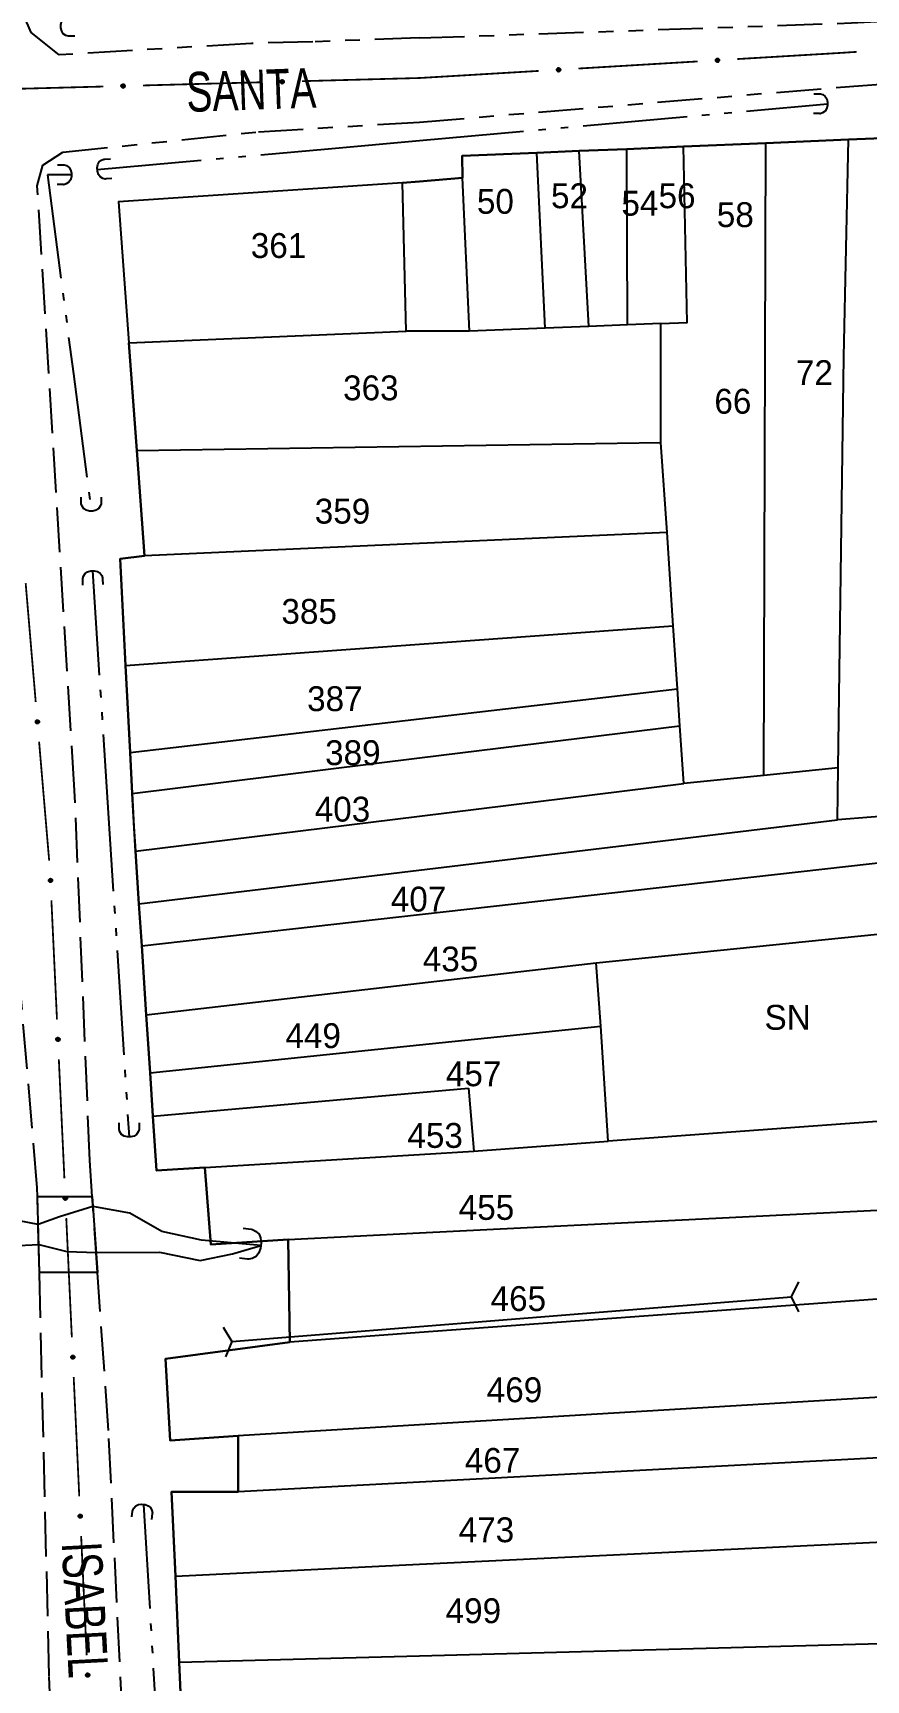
# Model space of a CAD drawing. Extents: x 201053 to 202535, y 4855063 to 4857394.
# Drawn here: x 202279.7 to 202363.4, y 4856809.4 to 4856975 of the extents above; entities that cross this region are included whole.
import ezdxf
from ezdxf.enums import TextEntityAlignment as Align

# ---------------------------------------------------------------- set-up
doc = ezdxf.new("R2010")
doc.units = 0
doc.header["$LTSCALE"] = 1.5
doc.header["$MEASUREMENT"] = 0
for name, pattern in [('TRACO_05', [11, 7, -1, 0.5, -1, 0.5, -1]), ('TRACO_11', [8, 3, -1, 3, -1]), ('TRACO_25', [8, 3, -1, 1, -1, 1, -1])]:
    doc.linetypes.add(name, pattern=pattern)
for name, color, linetype in [('CD_MALHA_LOTES', 7, 'CONTINUOUS'), ('HD-CURSO-PERENE', 170, 'CONTINUOUS'), ('HD-VALAS-DRENOS', 170, 'CONTINUOUS'), ('RU-QUADRA', 210, 'CONTINUOUS'), ('SV-BUEIRO-VALA', 7, 'CONTINUOUS'), ('SV-EIXO-RUA-N-PAV', 6, 'CONTINUOUS'), ('SV-EIXO-RUA-PAV', 20, 'CONTINUOUS'), ('SV-ESTIVAS', 7, 'CONTINUOUS'), ('SV-PONTE-BUEIRO', 251, 'CONTINUOUS'), ('SV-RUA-NAO-PAV', 7, 'CONTINUOUS'), ('SV-RUA-PAVIM', 7, 'CONTINUOUS'), ('SV-TXT-RUA-PAV', 7, 'CONTINUOUS'), ('Th_NmrPort', 7, 'CONTINUOUS')]:
    doc.layers.add(name, color=color, linetype=linetype)
doc.styles.add('ARIAL', font='ARIAL.SHX')

# ---------------------------------------------------------------- blocks, each defined once
blk = doc.blocks.new('COD119', base_point=(201856.66, 4856818.37))
at = {"layer": 'SV-PONTE-BUEIRO'}
blk.add_lwpolyline([(201855.15, 4856816.37), (201855.15, 4856817.203333), (201855.15, 4856817.328333), (201855.275833, 4856817.661667), (201855.5275, 4856818.036667), (201855.905, 4856818.245), (201856.408333, 4856818.37), (201856.911667, 4856818.37), (201857.415, 4856818.245), (201857.7925, 4856818.036667), (201858.044167, 4856817.661667), (201858.17, 4856817.328333), (201858.17, 4856817.203333), (201858.17, 4856816.37)], dxfattribs=at)
blk = doc.blocks.new('COD045', base_point=(201923.83, 4856791.15))
at = {"layer": 'SV-ESTIVAS'}
blk.add_lwpolyline([(201924.578538, 4856789.652924), (201923.83, 4856791.15), (201924.578538, 4856792.652924)], dxfattribs=at)
blk = doc.blocks.new('COD120', base_point=(202246.23, 4857300.32))
at = {"layer": 'SV-BUEIRO-VALA'}
blk.add_lwpolyline([(202245.23, 4857298.92), (202245.23, 4857299.503333), (202245.23, 4857299.590833), (202245.313333, 4857299.824167), (202245.48, 4857300.086667), (202245.73, 4857300.2325), (202246.063333, 4857300.32), (202246.396667, 4857300.32), (202246.73, 4857300.2325), (202246.98, 4857300.086667), (202247.146667, 4857299.824167), (202247.23, 4857299.590833), (202247.23, 4857299.503333), (202247.23, 4857298.92)], dxfattribs=at)

msp = doc.modelspace()

# ---------------------------------------------------------------- linework, layer by layer
at = {"layer": 'CD_MALHA_LOTES', "linetype": 'Continuous', "flags": 128}
for points in [[(202330.36, 4856962.95), (202334.61, 4856963.13)], [(202334.61, 4856963.13), (202339.4, 4856963.33)], [(202335.58, 4856945.49), (202334.61, 4856963.13)], [(202339.4, 4856963.33), (202345.08, 4856963.58)], [(202339.47, 4856945.64), (202339.4, 4856963.33)], [(202342.83, 4856945.77), (202345.48, 4856945.88), (202345.08, 4856963.58)], [(202345.08, 4856963.58), (202353.37, 4856963.93)], [(202353.18, 4856900.34), (202353.37, 4856963.93)], [(202353.37, 4856963.93), (202361.68, 4856964.28)], [(202360.63, 4856901.09), (202361.21, 4856942.43), (202361.68, 4856964.28)], [(202361.68, 4856964.28), (202367.65, 4856964.53)], [(202322.86, 4856962.63), (202330.36, 4856962.95)], [(202322.88, 4856960.44), (202322.86, 4856962.63)], [(202331.18, 4856945.32), (202330.36, 4856962.95)], [(202316.86, 4856959.93), (202288.32, 4856958.01)], [(202316.86, 4856959.93), (202318.57, 4856960.07)], [(202317.23, 4856945.02), (202316.86, 4856959.93)], [(202318.57, 4856960.07), (202322.88, 4856960.44)], [(202323.58, 4856945.02), (202322.88, 4856960.44)], [(202288.32, 4856958.01), (202289.35, 4856943.83)], [(202289.35, 4856943.83), (202317.23, 4856945.02)], [(202318.57, 4856945.02), (202317.23, 4856945.02)], [(202323.58, 4856945.02), (202318.57, 4856945.02)], [(202331.18, 4856945.32), (202323.58, 4856945.02)], [(202335.58, 4856945.49), (202331.18, 4856945.32)], [(202339.47, 4856945.64), (202335.58, 4856945.49)], [(202342.83, 4856945.77), (202339.47, 4856945.64)], [(202342.83, 4856933.82), (202342.83, 4856933.86), (202342.83, 4856945.77)], [(202290.14, 4856933.01), (202289.35, 4856943.83)], [(202290.14, 4856933.01), (202342.83, 4856933.82)], [(202343.44, 4856924.76), (202342.83, 4856933.82)], [(202290.91, 4856922.42), (202290.14, 4856933.01)], [(202318.57, 4856923.65), (202290.91, 4856922.42)], [(202343.44, 4856924.76), (202318.57, 4856923.65)], [(202344.06, 4856915.37), (202343.44, 4856924.76)], [(202289.02, 4856911.4), (202288.47, 4856922.12), (202290.91, 4856922.42)], [(202318.57, 4856913.53), (202344.06, 4856915.37)], [(202344.49, 4856909.03), (202344.06, 4856915.37)], [(202289.02, 4856911.4), (202318.57, 4856913.53)], [(202289.47, 4856902.63), (202289.02, 4856911.4)], [(202318.57, 4856906.01), (202344.49, 4856909.03)], [(202344.74, 4856905.32), (202344.49, 4856909.03)], [(202289.47, 4856902.63), (202318.57, 4856906.01)], [(202318.57, 4856902.09), (202344.74, 4856905.32)], [(202345.13, 4856899.53), (202344.74, 4856905.32)], [(202289.67, 4856898.52), (202289.47, 4856902.63)], [(202289.67, 4856898.52), (202318.57, 4856902.09)], [(202353.18, 4856900.34), (202345.13, 4856899.53)], [(202360.63, 4856901.09), (202353.18, 4856900.34)], [(202360.56, 4856895.88), (202360.63, 4856901.09)], [(202290.01, 4856892.71), (202289.67, 4856898.52)], [(202318.57, 4856896.24), (202345.13, 4856899.53)], [(202290.01, 4856892.71), (202318.57, 4856896.24)], [(202290.36, 4856887.41), (202360.56, 4856895.88)], [(202367.33, 4856896.39), (202360.56, 4856895.88)], [(202290.36, 4856887.41), (202290.01, 4856892.71)], [(202318.57, 4856886.34), (202378.32, 4856893.07)], [(202290.64, 4856883.19), (202290.36, 4856887.41)], [(202290.64, 4856883.19), (202318.57, 4856886.34)], [(202336.33, 4856881.49), (202378.74, 4856885.82)], [(202291.09, 4856876.27), (202290.64, 4856883.19)], [(202318.57, 4856879.44), (202336.33, 4856881.49)], [(202336.79, 4856875.12), (202336.33, 4856881.49)], [(202291.09, 4856876.27), (202318.57, 4856879.44)], [(202291.48, 4856870.41), (202291.09, 4856876.27)], [(202318.57, 4856873.23), (202336.79, 4856875.12)], [(202337.51, 4856863.54), (202336.79, 4856875.12)], [(202291.48, 4856870.41), (202318.57, 4856873.23)], [(202291.76, 4856866.08), (202291.48, 4856870.41)], [(202318.57, 4856868.45), (202323.48, 4856868.88)], [(202323.48, 4856868.88), (202324.03, 4856862.56)], [(202291.76, 4856866.08), (202318.57, 4856868.45)], [(202296.99, 4856860.91), (202292.12, 4856860.6), (202291.76, 4856866.08)], [(202380.59, 4856866.69), (202337.51, 4856863.54)], [(202296.99, 4856860.91), (202318.57, 4856862.22)], [(202318.57, 4856862.22), (202324.03, 4856862.56)], [(202324.03, 4856862.56), (202337.51, 4856863.54)], [(202305.35, 4856853.68), (202297.6, 4856853.15), (202296.99, 4856860.91)], [(202318.57, 4856854.33), (202381.5, 4856857.44)], [(202305.35, 4856853.68), (202318.57, 4856854.33)], [(202305.51, 4856843.34), (202305.35, 4856853.68)], [(202382.1, 4856848.95), (202318.57, 4856844.3)], [(202318.57, 4856844.3), (202305.51, 4856843.34)], [(202300.34, 4856833.91), (202293.49, 4856833.46), (202293.04, 4856841.67), (202305.51, 4856843.34)], [(202382.76, 4856838.886), (202318.57, 4856835.01)], [(202318.57, 4856835.01), (202300.34, 4856833.91)], [(202300.34, 4856828.29), (202300.34, 4856833.91)], [(202383.134, 4856832.692), (202318.57, 4856829.26)], [(202318.57, 4856829.26), (202300.34, 4856828.29)], [(202294.02, 4856819.81), (202293.64, 4856828.29), (202300.34, 4856828.29)], [(202318.57, 4856821), (202383.3, 4856824.13)], [(202294.02, 4856819.81), (202318.57, 4856821)], [(202294.4, 4856811.15), (202294.02, 4856819.81)], [(202318.57, 4856811.79), (202383.69, 4856813.53)], [(202294.4, 4856811.15), (202318.57, 4856811.79)], [(202295.04, 4856796.73), (202294.4, 4856811.15)]]:
    msp.add_lwpolyline(points, dxfattribs=at)
at = {"layer": 'HD-CURSO-PERENE', "linetype": 'Continuous'}
msp.add_polyline3d([(202277.59, 4856853.01, 2.08), (202280.28, 4856853.17, 2.08), (202283.1, 4856852.45, 2.08), (202286.06, 4856852.37, 2.08), (202292.42, 4856852.4, 2.08), (202296.51, 4856851.55, 2.08), (202299.77, 4856852.23, 2.08), (202302.62, 4856853.05, 2.08), (202296.65, 4856853.59, 2.08), (202292.65, 4856854.48, 2.08), (202289.45, 4856856.3, 2.08), (202285.74, 4856856.97, 2.08), (202282.39, 4856855.93, 2.08), (202280.23, 4856855.16, 2.08), (202273.58, 4856856.44, 2.08)], dxfattribs=at)
at = {"layer": 'HD-VALAS-DRENOS', "linetype": 'TRACO_05'}
for points in [[(202318.57, 4856964.17, 8.45), (202359.57, 4856967.87, 8.45)], [(202286.17, 4856961.26, 5.29), (202309.38, 4856963.34, 5.29), (202318.57, 4856964.17, 8.45)], [(202283.57, 4856960.73, 5.29), (202281.16, 4856960.74, 5.29), (202283.77, 4856940.73, 5.29), (202285.56, 4856926.92, 4.14)], [(202285.68, 4856920.9, 4.14), (202287.11, 4856899.18, 3.53), (202289.37, 4856863.98, 2.91)], [(202290.81, 4856827.03, 2.72), (202292.18, 4856804.15, 2.72), (202293.22, 4856784.23, 2.72), (202294.99, 4856761.69, 2.72), (202296.79, 4856743.1, 2.72), (202318.56, 4856742.61, 2.72)]]:
    msp.add_polyline3d(points, dxfattribs=at)
at = {"layer": 'RU-QUADRA', "linetype": 'Continuous', "flags": 128}
msp.add_lwpolyline([(202367.65, 4856964.53), (202361.68, 4856964.28), (202353.37, 4856963.93), (202345.08, 4856963.58), (202339.4, 4856963.33), (202334.61, 4856963.13), (202330.36, 4856962.95), (202322.86, 4856962.63), (202322.88, 4856960.44), (202318.57, 4856960.07), (202316.86, 4856959.93), (202288.32, 4856958.01), (202289.35, 4856943.83), (202290.14, 4856933.01), (202290.91, 4856922.42), (202288.47, 4856922.12), (202289.02, 4856911.4), (202289.47, 4856902.63), (202289.67, 4856898.52), (202289.84, 4856895.2), (202290.01, 4856892.71), (202290.36, 4856887.41), (202290.64, 4856883.19), (202291.09, 4856876.27), (202291.48, 4856870.41), (202291.76, 4856866.08), (202292.12, 4856860.6), (202296.99, 4856860.91), (202297.6, 4856853.15), (202305.35, 4856853.68), (202305.51, 4856843.34), (202293.04, 4856841.67), (202293.49, 4856833.46), (202300.34, 4856833.91), (202300.34, 4856828.29), (202293.64, 4856828.29), (202294.02, 4856819.81), (202294.4, 4856811.15), (202295.04, 4856796.73)], dxfattribs=at)
at = {"layer": 'SV-EIXO-RUA-N-PAV', "const_width": 0.18}
for points in [[(202350.513211, 4856972.375597), (202360.495464, 4856972.971096)], [(202360.495464, 4856972.971096), (202360.98, 4856973)], [(202360.98, 4856973), (202362.491376, 4856973.098809)], [(202334.541605, 4856971.422799), (202346.520309, 4856972.137398)], [(202274.77, 4856969.29), (202286.765648, 4856969.613171)], [(202290.764197, 4856969.720895), (202302.759844, 4856970.044067)], [(202306.758393, 4856970.15179), (202317.754404, 4856970.448031)], [(202317.754404, 4856970.448031), (202318.57, 4856970.47)], [(202318.57, 4856970.47), (202330.548704, 4856971.184599)]]:
    msp.add_lwpolyline(points, dxfattribs=at)
at = {"layer": 'SV-EIXO-RUA-N-PAV'}
for points in [[(202332.395174, 4856971.405028), (202332.427115, 4856971.442066), (202332.46214, 4856971.467366), (202332.497427, 4856971.48006), (202332.531534, 4856971.483147), (202332.566782, 4856971.482374), (202332.602148, 4856971.473755), (202332.639282, 4856971.455494), (202332.676661, 4856971.423713), (202332.700221, 4856971.38613), (202332.714516, 4856971.352201), (202332.719783, 4856971.316822), (202332.718459, 4856971.282592), (202332.708291, 4856971.246152), (202332.689417, 4856971.208702), (202332.656551, 4856971.171889), (202332.622043, 4856971.14732), (202332.587589, 4856971.135939), (202332.551988, 4856971.13087), (202332.516012, 4856971.132089), (202332.481344, 4856971.14075), (202332.443672, 4856971.159821), (202332.407768, 4856971.192741), (202332.382871, 4856971.226879), (202332.371008, 4856971.261163), (202332.366807, 4856971.296326), (202332.367151, 4856971.331689), (202332.374336, 4856971.3676), (202332.395174, 4856971.405028)], [(202348.366779, 4856972.357826), (202348.39872, 4856972.394864), (202348.433746, 4856972.420165), (202348.469032, 4856972.432859), (202348.503139, 4856972.435945), (202348.538388, 4856972.435173), (202348.573754, 4856972.426554), (202348.610887, 4856972.408293), (202348.648266, 4856972.376512), (202348.671826, 4856972.338928), (202348.686122, 4856972.304999), (202348.691388, 4856972.26962), (202348.690064, 4856972.235391), (202348.679896, 4856972.19895), (202348.661022, 4856972.1615), (202348.628156, 4856972.124688), (202348.593648, 4856972.100119), (202348.559195, 4856972.088737), (202348.523593, 4856972.083668), (202348.487617, 4856972.084888), (202348.45295, 4856972.093549), (202348.415277, 4856972.112619), (202348.379373, 4856972.14554), (202348.354476, 4856972.179678), (202348.342613, 4856972.213962), (202348.338412, 4856972.249124), (202348.338757, 4856972.284487), (202348.345941, 4856972.320399), (202348.366779, 4856972.357826)], [(202288.618329, 4856969.773204), (202288.651462, 4856969.80918), (202288.687295, 4856969.833324), (202288.722977, 4856969.844859), (202288.757167, 4856969.84683), (202288.792371, 4856969.844908), (202288.827437, 4856969.835138), (202288.863954, 4856969.815675), (202288.900276, 4856969.782691), (202288.922596, 4856969.744358), (202288.935777, 4856969.709981), (202288.939885, 4856969.674448), (202288.937445, 4856969.64028), (202288.926092, 4856969.604192), (202288.906007, 4856969.567377), (202288.871956, 4856969.531657), (202288.836664, 4856969.508228), (202288.801858, 4856969.497977), (202288.76611, 4856969.494073), (202288.730193, 4856969.496467), (202288.695826, 4856969.506255), (202288.658797, 4856969.526545), (202288.623986, 4856969.56062), (202288.600217, 4856969.595552), (202288.58948, 4856969.630206), (202288.586429, 4856969.665486), (202288.587928, 4856969.700819), (202288.59628, 4856969.736477), (202288.618329, 4856969.773204)], [(202304.612526, 4856970.2041), (202304.645659, 4856970.240075), (202304.681492, 4856970.264219), (202304.717174, 4856970.275754), (202304.751363, 4856970.277725), (202304.786568, 4856970.275803), (202304.821634, 4856970.266034), (202304.858151, 4856970.24657), (202304.894473, 4856970.213586), (202304.916793, 4856970.175253), (202304.929974, 4856970.140876), (202304.934082, 4856970.105344), (202304.931641, 4856970.071176), (202304.920289, 4856970.035087), (202304.900203, 4856969.998272), (202304.866153, 4856969.962553), (202304.830861, 4856969.939124), (202304.796055, 4856969.928873), (202304.760307, 4856969.924968), (202304.724389, 4856969.927362), (202304.690023, 4856969.93715), (202304.652993, 4856969.95744), (202304.618183, 4856969.991515), (202304.594414, 4856970.026448), (202304.583677, 4856970.061101), (202304.580625, 4856970.096382), (202304.582124, 4856970.131715), (202304.590477, 4856970.167373), (202304.612526, 4856970.2041)]]:
    msp.add_lwpolyline(points, close=True, dxfattribs=at)
for points in [[(202332.367151, 4856971.331689), (202332.700221, 4856971.38613)], [(202332.370694, 4856971.315326), (202332.702297, 4856971.370649)], [(202332.374336, 4856971.3676), (202332.676661, 4856971.423713)], [(202332.375474, 4856971.349785), (202332.683839, 4856971.405089)], [(202332.385701, 4856971.384569), (202332.654565, 4856971.437516)], [(202332.395174, 4856971.405028), (202332.639282, 4856971.455494)], [(202332.413392, 4856971.424496), (202332.613358, 4856971.463764)], [(202332.427115, 4856971.442066), (202332.602148, 4856971.473755)], [(202332.447019, 4856971.456574), (202332.575687, 4856971.476553)], [(202332.46214, 4856971.467366), (202332.566782, 4856971.482374)], [(202348.338412, 4856972.249124), (202348.686122, 4856972.304999)], [(202348.338757, 4856972.284487), (202348.671826, 4856972.338928)], [(202348.3423, 4856972.268125), (202348.673902, 4856972.323448)], [(202348.342613, 4856972.213962), (202348.691388, 4856972.26962)], [(202348.343132, 4856972.231267), (202348.687155, 4856972.284597)], [(202348.345941, 4856972.320399), (202348.648266, 4856972.376512)], [(202348.347079, 4856972.302584), (202348.655444, 4856972.357887)], [(202348.352055, 4856972.196259), (202348.687743, 4856972.251825)], [(202348.354476, 4856972.179678), (202348.690064, 4856972.235391)], [(202348.357306, 4856972.337368), (202348.62617, 4856972.390315)], [(202348.366779, 4856972.357826), (202348.610887, 4856972.408293)], [(202348.369151, 4856972.161738), (202348.680321, 4856972.215842)], [(202348.379373, 4856972.14554), (202348.679896, 4856972.19895)], [(202348.384997, 4856972.377294), (202348.584963, 4856972.416562)], [(202348.39872, 4856972.394864), (202348.573754, 4856972.426554)], [(202348.401067, 4856972.130835), (202348.667451, 4856972.179533)], [(202348.415277, 4856972.112619), (202348.661022, 4856972.1615)], [(202348.418624, 4856972.409373), (202348.547293, 4856972.429351)], [(202348.433746, 4856972.420165), (202348.538388, 4856972.435173)], [(202348.439469, 4856972.105787), (202348.636873, 4856972.142168)], [(202348.45295, 4856972.093549), (202348.628156, 4856972.124688)], [(202348.474578, 4856972.090111), (202348.604527, 4856972.111533)], [(202348.487617, 4856972.084888), (202348.593648, 4856972.100119)], [(202288.586429, 4856969.665486), (202288.935777, 4856969.709981)], [(202288.587928, 4856969.700819), (202288.922596, 4856969.744358)], [(202288.590935, 4856969.68435), (202288.924166, 4856969.728818)], [(202288.59628, 4856969.736477), (202288.900276, 4856969.782691)], [(202288.596836, 4856969.718634), (202288.906842, 4856969.763842)], [(202288.608194, 4856969.753066), (202288.878643, 4856969.797207)], [(202288.618329, 4856969.773204), (202288.863954, 4856969.815675)], [(202288.637173, 4856969.792067), (202288.838314, 4856969.824786)], [(202288.651462, 4856969.80918), (202288.827437, 4856969.835138)], [(202288.67183, 4856969.823031), (202288.801081, 4856969.838798)], [(202288.687295, 4856969.833324), (202288.792371, 4856969.844908)], [(202304.580625, 4856970.096382), (202304.929974, 4856970.140876)], [(202304.582124, 4856970.131715), (202304.916793, 4856970.175253)], [(202304.583677, 4856970.061101), (202304.934082, 4856970.105344)], [(202304.58476, 4856970.07838), (202304.930341, 4856970.12045)], [(202304.585131, 4856970.115245), (202304.918363, 4856970.159713)], [(202304.590477, 4856970.167373), (202304.894473, 4856970.213586)], [(202304.591033, 4856970.14953), (202304.901039, 4856970.194737)], [(202304.592535, 4856970.043099), (202304.929858, 4856970.087677)], [(202304.594414, 4856970.026448), (202304.931641, 4856970.071176)], [(202304.60239, 4856970.183961), (202304.87284, 4856970.228103)], [(202304.608495, 4856970.008038), (202304.921266, 4856970.051955)], [(202304.612526, 4856970.2041), (202304.858151, 4856970.24657)], [(202304.618183, 4856969.991515), (202304.920289, 4856970.035087)], [(202304.63137, 4856970.222962), (202304.832511, 4856970.255682)], [(202304.639385, 4856969.97611), (202304.907217, 4856970.016086)], [(202304.645659, 4856970.240075), (202304.821634, 4856970.266034)], [(202304.652993, 4856969.95744), (202304.900203, 4856969.998272)], [(202304.666026, 4856970.253926), (202304.795278, 4856970.269694)], [(202304.676949, 4856969.949822), (202304.875436, 4856969.979739)], [(202304.681492, 4856970.264219), (202304.786568, 4856970.275803)], [(202304.690023, 4856969.93715), (202304.866153, 4856969.962553)], [(202304.711527, 4856969.933008), (202304.842107, 4856969.950176)], [(202304.724389, 4856969.927362), (202304.830861, 4856969.939124)], [(202332.366807, 4856971.296326), (202332.714516, 4856971.352201)], [(202332.371008, 4856971.261163), (202332.719783, 4856971.316822)], [(202332.371526, 4856971.278468), (202332.71555, 4856971.331798)], [(202332.38045, 4856971.24346), (202332.716138, 4856971.299027)], [(202332.382871, 4856971.226879), (202332.718459, 4856971.282592)], [(202332.397545, 4856971.208939), (202332.708716, 4856971.263043)], [(202332.407768, 4856971.192741), (202332.708291, 4856971.246152)], [(202332.429462, 4856971.178037), (202332.695845, 4856971.226735)], [(202332.443672, 4856971.159821), (202332.689417, 4856971.208702)], [(202332.467864, 4856971.152988), (202332.665268, 4856971.18937)], [(202332.481344, 4856971.14075), (202332.656551, 4856971.171889)], [(202332.502972, 4856971.137313), (202332.632922, 4856971.158734)], [(202332.516012, 4856971.132089), (202332.622043, 4856971.14732)], [(202288.58948, 4856969.630206), (202288.939885, 4856969.674448)], [(202288.590563, 4856969.647485), (202288.936144, 4856969.689555)], [(202288.598338, 4856969.612204), (202288.935662, 4856969.656782)], [(202288.600217, 4856969.595552), (202288.937445, 4856969.64028)], [(202288.614298, 4856969.577143), (202288.927069, 4856969.62106)], [(202288.623986, 4856969.56062), (202288.926092, 4856969.604192)], [(202288.645189, 4856969.545215), (202288.91302, 4856969.585191)], [(202288.658797, 4856969.526545), (202288.906007, 4856969.567377)], [(202288.682752, 4856969.518927), (202288.881239, 4856969.548844)], [(202288.695826, 4856969.506255), (202288.871956, 4856969.531657)], [(202288.717331, 4856969.502113), (202288.84791, 4856969.519281)], [(202288.730193, 4856969.496467), (202288.836664, 4856969.508228)]]:
    msp.add_lwpolyline(points, dxfattribs=at)
at = {"layer": 'SV-EIXO-RUA-PAV', "const_width": 0.18}
for points in [[(202278.971978, 4856919.668753), (202279.984526, 4856907.711548)], [(202280.322042, 4856903.725813), (202281.33459, 4856891.768608)], [(202281.559481, 4856887.775476), (202282.119689, 4856875.788559)], [(202282.306424, 4856871.79292), (202282.866632, 4856859.806004)], [(202283.053367, 4856855.810365), (202283.613574, 4856843.823448)], [(202283.80031, 4856839.827809), (202284.360517, 4856827.840893)], [(202284.547253, 4856823.845254), (202285.10746, 4856811.858338)]]:
    msp.add_lwpolyline(points, dxfattribs=at)
at = {"layer": 'SV-EIXO-RUA-PAV'}
for points in [[(202280.250848, 4856905.871137), (202280.28867, 4856905.840128), (202280.314834, 4856905.805743), (202280.328402, 4856905.770783), (202280.332337, 4856905.736764), (202280.332442, 4856905.701507), (202280.324706, 4856905.665937), (202280.307375, 4856905.628361), (202280.276535, 4856905.590203), (202280.239549, 4856905.565714), (202280.205987, 4856905.550578), (202280.170749, 4856905.544433), (202280.136497, 4856905.544905), (202280.099815, 4856905.554163), (202280.061907, 4856905.572098), (202280.024288, 4856905.604038), (202279.998868, 4856905.637923), (202279.986632, 4856905.672083), (202279.980678, 4856905.707547), (202279.981002, 4856905.743543), (202279.988797, 4856905.778415), (202280.006924, 4856905.81655), (202280.038941, 4856905.853263), (202280.072448, 4856905.879002), (202280.106427, 4856905.891714), (202280.141474, 4856905.89679), (202280.176834, 4856905.897325), (202280.212914, 4856905.891037), (202280.250848, 4856905.871137)], [(202281.569366, 4856889.921958), (202281.60599, 4856889.889542), (202281.630837, 4856889.854194), (202281.643075, 4856889.818746), (202281.645722, 4856889.784603), (202281.644496, 4856889.749367), (202281.635421, 4856889.714115), (202281.616683, 4856889.67722), (202281.584424, 4856889.640254), (202281.54654, 4856889.61718), (202281.51243, 4856889.603322), (202281.476985, 4856889.598512), (202281.442776, 4856889.600277), (202281.40647, 4856889.610914), (202281.369266, 4856889.630268), (202281.33288, 4856889.663606), (202281.308758, 4856889.698428), (202281.297821, 4856889.733025), (202281.293211, 4856889.768689), (202281.294894, 4856889.804646), (202281.304001, 4856889.839199), (202281.323555, 4856889.876623), (202281.356935, 4856889.9121), (202281.391391, 4856889.936555), (202281.425825, 4856889.947975), (202281.461039, 4856889.951723), (202281.496395, 4856889.950923), (202281.532211, 4856889.943276), (202281.569366, 4856889.921958)], [(202282.316309, 4856873.939402), (202282.352933, 4856873.906987), (202282.37778, 4856873.871638), (202282.390018, 4856873.836191), (202282.392665, 4856873.802047), (202282.391439, 4856873.766812), (202282.382364, 4856873.73156), (202282.363626, 4856873.694665), (202282.331367, 4856873.657698), (202282.293483, 4856873.634625), (202282.259372, 4856873.620767), (202282.223928, 4856873.615957), (202282.189719, 4856873.617722), (202282.153413, 4856873.628359), (202282.116208, 4856873.647713), (202282.079822, 4856873.681051), (202282.055701, 4856873.715872), (202282.044763, 4856873.75047), (202282.040154, 4856873.786133), (202282.041837, 4856873.822091), (202282.050944, 4856873.856644), (202282.070498, 4856873.894068), (202282.103878, 4856873.929545), (202282.138334, 4856873.954), (202282.172768, 4856873.96542), (202282.207982, 4856873.969168), (202282.243338, 4856873.968367), (202282.279154, 4856873.960721), (202282.316309, 4856873.939402)], [(202283.063252, 4856857.956847), (202283.099876, 4856857.924431), (202283.124723, 4856857.889083), (202283.136961, 4856857.853636), (202283.139608, 4856857.819492), (202283.138381, 4856857.784256), (202283.129307, 4856857.749004), (202283.110569, 4856857.712109), (202283.07831, 4856857.675143), (202283.040426, 4856857.652069), (202283.006315, 4856857.638212), (202282.970871, 4856857.633402), (202282.936662, 4856857.635167), (202282.900355, 4856857.645803), (202282.863151, 4856857.665158), (202282.826765, 4856857.698495), (202282.802643, 4856857.733317), (202282.791706, 4856857.767914), (202282.787096, 4856857.803578), (202282.78878, 4856857.839536), (202282.797887, 4856857.874089), (202282.817441, 4856857.911512), (202282.850821, 4856857.946989), (202282.885277, 4856857.971444), (202282.919711, 4856857.982864), (202282.954925, 4856857.986612), (202282.990281, 4856857.985812), (202283.026097, 4856857.978166), (202283.063252, 4856857.956847)], [(202283.810195, 4856841.974292), (202283.846818, 4856841.941876), (202283.871666, 4856841.906528), (202283.883904, 4856841.87108), (202283.886551, 4856841.836937), (202283.885324, 4856841.801701), (202283.87625, 4856841.766449), (202283.857512, 4856841.729554), (202283.825253, 4856841.692588), (202283.787369, 4856841.669514), (202283.753258, 4856841.655656), (202283.717814, 4856841.650846), (202283.683605, 4856841.652611), (202283.647298, 4856841.663248), (202283.610094, 4856841.682602), (202283.573708, 4856841.71594), (202283.549586, 4856841.750762), (202283.538649, 4856841.785359), (202283.534039, 4856841.821023), (202283.535723, 4856841.85698), (202283.544829, 4856841.891533), (202283.564384, 4856841.928957), (202283.597764, 4856841.964434), (202283.63222, 4856841.988889), (202283.666654, 4856842.000309), (202283.701868, 4856842.004057), (202283.737224, 4856842.003257), (202283.77304, 4856841.99561), (202283.810195, 4856841.974292)], [(202284.557138, 4856825.991736), (202284.593761, 4856825.959321), (202284.618609, 4856825.923972), (202284.630847, 4856825.888525), (202284.633494, 4856825.854381), (202284.632267, 4856825.819145), (202284.623193, 4856825.783893), (202284.604455, 4856825.746998), (202284.572196, 4856825.710032), (202284.534312, 4856825.686958), (202284.500201, 4856825.673101), (202284.464757, 4856825.668291), (202284.430547, 4856825.670056), (202284.394241, 4856825.680693), (202284.357037, 4856825.700047), (202284.320651, 4856825.733385), (202284.296529, 4856825.768206), (202284.285592, 4856825.802804), (202284.280982, 4856825.838467), (202284.282666, 4856825.874425), (202284.291772, 4856825.908978), (202284.311327, 4856825.946401), (202284.344707, 4856825.981878), (202284.379163, 4856826.006334), (202284.413597, 4856826.017754), (202284.448811, 4856826.021502), (202284.484166, 4856826.020701), (202284.519982, 4856826.013055), (202284.557138, 4856825.991736)], [(202285.304081, 4856810.009181), (202285.340704, 4856809.976765), (202285.365552, 4856809.941417), (202285.37779, 4856809.905969), (202285.380437, 4856809.871826), (202285.37921, 4856809.83659), (202285.370136, 4856809.801338), (202285.351398, 4856809.764443), (202285.319139, 4856809.727477), (202285.281254, 4856809.704403), (202285.247144, 4856809.690546), (202285.2117, 4856809.685736), (202285.17749, 4856809.6875), (202285.141184, 4856809.698137), (202285.10398, 4856809.717491), (202285.067594, 4856809.750829), (202285.043472, 4856809.785651), (202285.032535, 4856809.820248), (202285.027925, 4856809.855912), (202285.029608, 4856809.89187), (202285.038715, 4856809.926422), (202285.05827, 4856809.963846), (202285.09165, 4856809.999323), (202285.126106, 4856810.023778), (202285.16054, 4856810.035198), (202285.195753, 4856810.038946), (202285.231109, 4856810.038146), (202285.266925, 4856810.0305), (202285.304081, 4856810.009181)]]:
    msp.add_lwpolyline(points, close=True, dxfattribs=at)
for points in [[(202279.981002, 4856905.743543), (202279.998868, 4856905.637923)], [(202279.985899, 4856905.756708), (202280.010549, 4856905.627332)], [(202279.988797, 4856905.778415), (202280.024288, 4856905.604038)], [(202280.000696, 4856905.792196), (202280.04198, 4856905.595759)], [(202280.006924, 4856905.81655), (202280.061907, 4856905.572098)], [(202280.024781, 4856905.831209), (202280.080094, 4856905.566121)], [(202280.038941, 4856905.853263), (202280.099815, 4856905.554163)], [(202280.054879, 4856905.863885), (202280.116712, 4856905.554158)], [(202280.072448, 4856905.879002), (202280.136497, 4856905.544905)], [(202280.088964, 4856905.881835), (202280.152869, 4856905.547634)], [(202280.106427, 4856905.891714), (202280.170749, 4856905.544433)], [(202280.123739, 4856905.891627), (202280.185616, 4856905.549037)], [(202280.141474, 4856905.89679), (202280.205987, 4856905.550578)], [(202280.160565, 4856905.893376), (202280.224125, 4856905.563254)], [(202280.176834, 4856905.897325), (202280.239549, 4856905.565714)], [(202280.195132, 4856905.889456), (202280.258094, 4856905.582563)], [(202280.212914, 4856905.891037), (202280.276535, 4856905.590203)], [(202280.23016, 4856905.880098), (202280.289783, 4856905.612635)], [(202280.250848, 4856905.871137), (202280.307375, 4856905.628361)], [(202280.270763, 4856905.853409), (202280.314997, 4856905.654483)], [(202280.28867, 4856905.840128), (202280.324706, 4856905.665937)], [(202280.303669, 4856905.820591), (202280.326844, 4856905.69246)], [(202280.314834, 4856905.805743), (202280.332442, 4856905.701507)], [(202281.294894, 4856889.804646), (202281.308758, 4856889.698428)], [(202281.300285, 4856889.817617), (202281.32003, 4856889.687403)], [(202281.304001, 4856889.839199), (202281.33288, 4856889.663606)], [(202281.316412, 4856889.852521), (202281.350247, 4856889.654665)], [(202281.323555, 4856889.876623), (202281.369266, 4856889.630268)], [(202281.341952, 4856889.890597), (202281.387214, 4856889.623608)], [(202281.356935, 4856889.9121), (202281.40647, 4856889.610914)], [(202281.373264, 4856889.922113), (202281.423354, 4856889.610271)], [(202281.391391, 4856889.936555), (202281.442776, 4856889.600277)], [(202281.408002, 4856889.938762), (202281.459239, 4856889.602386)], [(202281.425825, 4856889.947975), (202281.476985, 4856889.598512)], [(202281.443122, 4856889.947234), (202281.492015, 4856889.602552)], [(202281.461039, 4856889.951723), (202281.51243, 4856889.603322)], [(202281.479988, 4856889.947591), (202281.531034, 4856889.615304)], [(202281.496395, 4856889.950923), (202281.54654, 4856889.61718)], [(202281.514382, 4856889.942368), (202281.565708, 4856889.633316)], [(202281.532211, 4856889.943276), (202281.584424, 4856889.640254)], [(202281.549032, 4856889.931693), (202281.59851, 4856889.662169)], [(202281.569366, 4856889.921958), (202281.616683, 4856889.67722)], [(202281.588598, 4856889.90349), (202281.625286, 4856889.703035)], [(202281.60599, 4856889.889542), (202281.635421, 4856889.714115)], [(202281.620241, 4856889.869453), (202281.63856, 4856889.740538)], [(202281.630837, 4856889.854194), (202281.644496, 4856889.749367)], [(202282.041837, 4856873.822091), (202282.055701, 4856873.715872)], [(202282.047228, 4856873.835062), (202282.066973, 4856873.704848)], [(202282.050944, 4856873.856644), (202282.079822, 4856873.681051)], [(202282.063355, 4856873.869966), (202282.09719, 4856873.67211)], [(202282.070498, 4856873.894068), (202282.116208, 4856873.647713)], [(202282.088895, 4856873.908042), (202282.134157, 4856873.641053)], [(202282.103878, 4856873.929545), (202282.153413, 4856873.628359)], [(202282.120207, 4856873.939558), (202282.170297, 4856873.627716)], [(202282.138334, 4856873.954), (202282.189719, 4856873.617722)], [(202282.154945, 4856873.956207), (202282.206182, 4856873.619831)], [(202282.172768, 4856873.96542), (202282.223928, 4856873.615957)], [(202282.190065, 4856873.964679), (202282.238958, 4856873.619997)], [(202282.207982, 4856873.969168), (202282.259372, 4856873.620767)], [(202282.226931, 4856873.965035), (202282.277977, 4856873.632748)], [(202282.243338, 4856873.968367), (202282.293483, 4856873.634625)], [(202282.261325, 4856873.959813), (202282.312651, 4856873.650761)], [(202282.279154, 4856873.960721), (202282.331367, 4856873.657698)], [(202282.295974, 4856873.949138), (202282.345453, 4856873.679614)], [(202282.316309, 4856873.939402), (202282.363626, 4856873.694665)], [(202282.335541, 4856873.920935), (202282.372229, 4856873.72048)], [(202282.352933, 4856873.906987), (202282.382364, 4856873.73156)], [(202282.367184, 4856873.886897), (202282.385503, 4856873.757982)], [(202282.37778, 4856873.871638), (202282.391439, 4856873.766812)], [(202282.78878, 4856857.839536), (202282.802643, 4856857.733317)], [(202282.794171, 4856857.852507), (202282.813916, 4856857.722292)], [(202282.797887, 4856857.874089), (202282.826765, 4856857.698495)], [(202282.810297, 4856857.887411), (202282.844132, 4856857.689554)], [(202282.817441, 4856857.911512), (202282.863151, 4856857.665158)], [(202282.835838, 4856857.925487), (202282.8811, 4856857.658498)], [(202282.850821, 4856857.946989), (202282.900355, 4856857.645803)], [(202282.86715, 4856857.957002), (202282.91724, 4856857.64516)], [(202282.885277, 4856857.971444), (202282.936662, 4856857.635167)], [(202282.901888, 4856857.973652), (202282.953125, 4856857.637275)], [(202282.919711, 4856857.982864), (202282.970871, 4856857.633402)], [(202282.937008, 4856857.982123), (202282.985901, 4856857.637441)], [(202282.954925, 4856857.986612), (202283.006315, 4856857.638212)], [(202282.973874, 4856857.98248), (202283.02492, 4856857.650193)], [(202282.990281, 4856857.985812), (202283.040426, 4856857.652069)], [(202283.008268, 4856857.977257), (202283.059594, 4856857.668205)], [(202283.026097, 4856857.978166), (202283.07831, 4856857.675143)], [(202283.042917, 4856857.966583), (202283.092396, 4856857.697059)], [(202283.063252, 4856857.956847), (202283.110569, 4856857.712109)], [(202283.082484, 4856857.93838), (202283.119172, 4856857.737924)], [(202283.099876, 4856857.924431), (202283.129307, 4856857.749004)], [(202283.114127, 4856857.904342), (202283.132446, 4856857.775427)], [(202283.124723, 4856857.889083), (202283.138381, 4856857.784256)], [(202283.535723, 4856841.85698), (202283.549586, 4856841.750762)], [(202283.541113, 4856841.869951), (202283.560859, 4856841.739737)], [(202283.544829, 4856841.891533), (202283.573708, 4856841.71594)], [(202283.55724, 4856841.904855), (202283.591075, 4856841.706999)], [(202283.564384, 4856841.928957), (202283.610094, 4856841.682602)], [(202283.582781, 4856841.942931), (202283.628043, 4856841.675942)], [(202283.597764, 4856841.964434), (202283.647298, 4856841.663248)], [(202283.614093, 4856841.974447), (202283.664183, 4856841.662605)], [(202283.63222, 4856841.988889), (202283.683605, 4856841.652611)], [(202283.648831, 4856841.991096), (202283.700068, 4856841.65472)], [(202283.666654, 4856842.000309), (202283.717814, 4856841.650846)], [(202283.683951, 4856841.999568), (202283.732844, 4856841.654886)], [(202283.701868, 4856842.004057), (202283.753258, 4856841.655656)], [(202283.720817, 4856841.999925), (202283.771862, 4856841.667637)], [(202283.737224, 4856842.003257), (202283.787369, 4856841.669514)], [(202283.755211, 4856841.994702), (202283.806537, 4856841.68565)], [(202283.77304, 4856841.99561), (202283.825253, 4856841.692588)], [(202283.78986, 4856841.984027), (202283.839339, 4856841.714503)], [(202283.810195, 4856841.974292), (202283.857512, 4856841.729554)], [(202283.829427, 4856841.955824), (202283.866115, 4856841.755369)], [(202283.846818, 4856841.941876), (202283.87625, 4856841.766449)], [(202283.86107, 4856841.921787), (202283.879389, 4856841.792872)], [(202283.871666, 4856841.906528), (202283.885324, 4856841.801701)], [(202284.282666, 4856825.874425), (202284.296529, 4856825.768206)], [(202284.288056, 4856825.887396), (202284.307802, 4856825.757182)], [(202284.291772, 4856825.908978), (202284.320651, 4856825.733385)], [(202284.304183, 4856825.9223), (202284.338018, 4856825.724443)], [(202284.311327, 4856825.946401), (202284.357037, 4856825.700047)], [(202284.329724, 4856825.960376), (202284.374986, 4856825.693387)], [(202284.344707, 4856825.981878), (202284.394241, 4856825.680693)], [(202284.361035, 4856825.991891), (202284.411126, 4856825.68005)], [(202284.379163, 4856826.006334), (202284.430547, 4856825.670056)], [(202284.395774, 4856826.008541), (202284.44701, 4856825.672165)], [(202284.413597, 4856826.017754), (202284.464757, 4856825.668291)], [(202284.430894, 4856826.017012), (202284.479787, 4856825.67233)], [(202284.448811, 4856826.021502), (202284.500201, 4856825.673101)], [(202284.46776, 4856826.017369), (202284.518805, 4856825.685082)], [(202284.484166, 4856826.020701), (202284.534312, 4856825.686958)], [(202284.502154, 4856826.012147), (202284.55348, 4856825.703095)], [(202284.519982, 4856826.013055), (202284.572196, 4856825.710032)], [(202284.536803, 4856826.001472), (202284.586282, 4856825.731948)], [(202284.557138, 4856825.991736), (202284.604455, 4856825.746998)], [(202284.57637, 4856825.973269), (202284.613058, 4856825.772814)], [(202284.593761, 4856825.959321), (202284.623193, 4856825.783893)], [(202284.608013, 4856825.939231), (202284.626332, 4856825.810316)], [(202284.618609, 4856825.923972), (202284.632267, 4856825.819145)], [(202285.029608, 4856809.89187), (202285.043472, 4856809.785651)], [(202285.034999, 4856809.90484), (202285.054745, 4856809.774626)], [(202285.038715, 4856809.926422), (202285.067594, 4856809.750829)], [(202285.051126, 4856809.939744), (202285.084961, 4856809.741888)], [(202285.05827, 4856809.963846), (202285.10398, 4856809.717491)], [(202285.076667, 4856809.97782), (202285.121929, 4856809.710831)], [(202285.09165, 4856809.999323), (202285.141184, 4856809.698137)], [(202285.107978, 4856810.009336), (202285.158069, 4856809.697494)], [(202285.126106, 4856810.023778), (202285.17749, 4856809.6875)], [(202285.142717, 4856810.025986), (202285.193953, 4856809.689609)], [(202285.16054, 4856810.035198), (202285.2117, 4856809.685736)], [(202285.177837, 4856810.034457), (202285.22673, 4856809.689775)], [(202285.195753, 4856810.038946), (202285.247144, 4856809.690546)], [(202285.214703, 4856810.034814), (202285.265748, 4856809.702527)], [(202285.231109, 4856810.038146), (202285.281254, 4856809.704403)], [(202285.249097, 4856810.029591), (202285.300423, 4856809.720539)], [(202285.266925, 4856810.0305), (202285.319139, 4856809.727477)], [(202285.283746, 4856810.018917), (202285.333225, 4856809.749393)], [(202285.304081, 4856810.009181), (202285.351398, 4856809.764443)], [(202285.323313, 4856809.990713), (202285.360001, 4856809.790258)], [(202285.340704, 4856809.976765), (202285.370136, 4856809.801338)], [(202285.354956, 4856809.956676), (202285.373274, 4856809.827761)], [(202285.365552, 4856809.941417), (202285.37921, 4856809.83659)]]:
    msp.add_lwpolyline(points, dxfattribs=at)
at = {"layer": 'SV-ESTIVAS', "linetype": 'Continuous'}
for points in [[(202318.56, 4856844.91, 3.45), (202355.95, 4856847.9, 3.45)], [(202299.69, 4856843.4, 2.81), (202318.56, 4856844.91, 3.45)]]:
    msp.add_polyline3d(points, dxfattribs=at)
at = {"layer": 'SV-PONTE-BUEIRO', "linetype": 'Continuous'}
msp.add_polyline3d([(202280.16, 4856857.98, 3.57), (202285.67, 4856857.98, 3.56), (202286.2, 4856850.33, 3.42), (202280.35, 4856850.33, 3.58)], close=True, dxfattribs=at)
at = {"layer": 'SV-RUA-NAO-PAV', "linetype": 'TRACO_25'}
for points in [[(202318.57, 4856974.5, 6.48), (202361.97, 4856976.01, 6.48), (202397.8, 4856977.9, 8.73), (202442.47, 4856982.73, 9.49), (202466.26, 4856987.66, 9.61)], [(202318.57, 4856966.04, 8.35), (202361.78, 4856969.63, 8.35), (202427.94, 4856974.33, 9.52), (202465.51, 4856978.38, 9.42), (202468.53, 4856977.13, 9.42)], [(202318.57, 4856974.5, 6.48), (202307.83, 4856974.11, 6.48), (202301.68, 4856973.95, 6.48), (202282.33, 4856972.79, 5.64)], [(202280.69, 4856961.69, 5.14), (202282.72, 4856963, 4.99), (202302.36, 4856965.06, 4.99), (202318.57, 4856966.04, 8.35)]]:
    msp.add_polyline3d(points, dxfattribs=at)
at = {"layer": 'SV-RUA-PAVIM', "linetype": 'TRACO_11'}
for points in [[(202282.33, 4856972.79, 5.64), (202279.54, 4856975.05, 5.65), (202277.33, 4856980.11, 5.65), (202277.06, 4856982.33, 5.65), (202274.84, 4857013.88, 5.65), (202274.53, 4857017.72, 7.79), (202269.87, 4857072.46, 9.32), (202269.69, 4857074.63, 9.32), (202269.09, 4857082.16, 9.32), (202266.4, 4857116.02, 9.57), (202263.49, 4857174.86, 8.37)], [(202159.05, 4856728.96, 4.68), (202174.42, 4856729.72, 3.58), (202233.18, 4856733.29, 3.35), (202280.33, 4856738.97, 3.37), (202282.91, 4856741.24, 3.18), (202283.91, 4856743.76, 3.18), (202282.95, 4856769.24, 3.3), (202281.34, 4856809.78, 2.95), (202280.35, 4856850.33, 3.13), (202280.16, 4856857.98, 3.13), (202280.14, 4856858.87, 3.13), (202275.96, 4856907.75, 3.45), (202269.92, 4856960.08, 4.81), (202269.28, 4856964.18, 4.8), (202267.23, 4856966.29, 4.7), (202260.23, 4856966.57, 4.63), (202243.31, 4856966.54, 3.8), (202179.35, 4856964.21, 3.06), (202129.78, 4856962.76, 2.97)], [(202297.53, 4856739.84, 2.89), (202294.89, 4856741.79, 2.93), (202292.95, 4856747.16, 3.49), (202289.02, 4856799.19, 3.41), (202287.3, 4856834.44, 3.1), (202286.2, 4856850.33, 3.1), (202285.67, 4856857.98, 3.1), (202285.42, 4856861.6, 3.13), (202283.89, 4856898.83, 3.68), (202280.14, 4856959.63, 4.92), (202280.69, 4856961.69, 5.14)]]:
    msp.add_polyline3d(points, dxfattribs=at)

# ---------------------------------------------------------------- block references
at = {"layer": 'SV-BUEIRO-VALA'}
for p, rotation in [((202282.51, 4856975.67, 5.14), 90), ((202359.57, 4856967.87, 2.72), 269), ((202283.57, 4856960.73, 2.72), 269), ((202286.17, 4856961.26, 2.72), 94), ((202285.56, 4856926.92, 2.72), 180), ((202285.68, 4856920.9, 2.72), 2), ((202289.37, 4856863.98, 2.72), 180), ((202290.81, 4856827.03, 2.72), 353)]:
    msp.add_blockref('COD120', p, dxfattribs=dict(at, rotation=rotation))
at = {"layer": 'SV-ESTIVAS'}
msp.add_blockref('COD045', (202355.95, 4856847.9, 3.45), dxfattribs=at)
at = {"layer": 'SV-ESTIVAS', "rotation": 184}
msp.add_blockref('COD045', (202299.69, 4856843.4, 2.81), dxfattribs=at)
at = {"layer": 'SV-PONTE-BUEIRO', "rotation": 263}
msp.add_blockref('COD119', (202302.62, 4856853.05, 2.72), dxfattribs=at)

# ---------------------------------------------------------------- texts
at = {"layer": 'SV-TXT-RUA-PAV', "style": 'ARIAL', "width": 0.7}
for s, rotation, p in [('SANTA', 2, (202295.18643, 4856967.04817)), ('ISABEL', 273, (202282.59, 4856823.16))]:
    msp.add_text(s, height=4, rotation=rotation, dxfattribs=at).set_placement(p)
at = {"layer": 'Th_NmrPort', "color": 1}
for s, p in [('52', (202331.778395, 4856958.626845)), ('56', (202342.588395, 4856958.626845)), ('50', (202324.328395, 4856958.066845)), ('54', (202338.858395, 4856957.876845)), ('58', (202348.443557, 4856956.727238)), ('361', (202301.601164, 4856953.622982)), ('72', (202356.39, 4856940.84)), ('363', (202310.881957, 4856939.308526)), ('66', (202348.2, 4856937.963333)), ('359', (202308.031957, 4856926.908526)), ('385', (202304.681957, 4856916.828526)), ('387', (202307.261957, 4856908.048526)), ('389', (202309.071957, 4856902.618526)), ('403', (202308.031957, 4856896.938526)), ('407', (202315.675355, 4856887.894803)), ('435', (202318.890214, 4856881.869474)), ('SN', (202353.241957, 4856876.008526)), ('449', (202305.081981, 4856874.160761)), ('457', (202321.211957, 4856870.328526)), ('453', (202317.341957, 4856864.128526)), ('455', (202322.501957, 4856856.888526)), ('465', (202325.706667, 4856847.72)), ('469', (202325.316667, 4856838.55)), ('467', (202323.116667, 4856831.45)), ('473', (202322.5, 4856824.47)), ('499', (202321.186667, 4856816.33))]:
    msp.add_text(s, height=2.5, dxfattribs=at).set_placement(p, align=Align.MIDDLE_LEFT)

doc.saveas('drawing.dxf')
